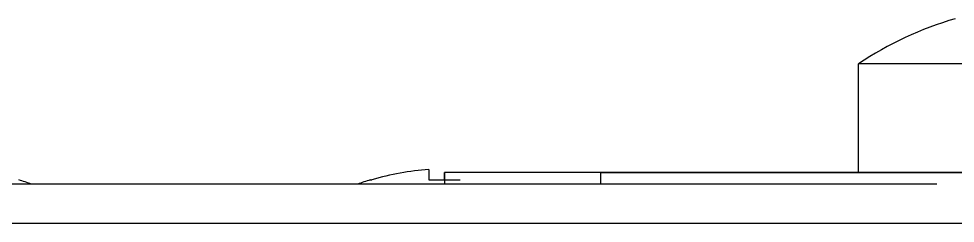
# Model space of a CAD drawing. Extents: x 79 to 238, y 76 to 229.
# Drawn here: x 173.5 to 185.49, y 204.45 to 207.07 of the extents above; entities that cross this region are included whole.
import ezdxf

# ---------------------------------------------------------------- set-up
doc = ezdxf.new("R2010")
doc.units = 0
doc.layers.get('0').update_dxf_attribs({"linetype": 'CONTINUOUS'})

msp = doc.modelspace()

# ---------------------------------------------------------------- linework, layer by layer
at = {"color": 7, "linetype": 'CONTINUOUS'}
for p, q in [((184.251, 205.103), (184.251, 206.494)), ((189.251, 206.494), (184.251, 206.494)), ((178.751, 205.14), (178.751, 205.009)), ((178.001, 205.009), (178.022, 205.009)), ((178.001, 205.009), (178.022, 205.009)), ((178.751, 205.009), (179.151, 205.009)), ((180.951, 205.103), (178.951, 205.103)), ((178.951, 205.009), (178.951, 205.103)), ((178.951, 205.103), (178.951, 204.953)), ((179.151, 205.103), (178.951, 205.103)), ((180.951, 205.103), (179.478, 205.103)), ((203.951, 205.103), (180.951, 205.103)), ((180.951, 205.103), (184.251, 205.103)), ((181.951, 205.103), (183.601, 205.103)), ((181.951, 205.103), (183.601, 205.103)), ((183.601, 205.103), (189.945, 205.103)), ((189.451, 205.103), (183.601, 205.103)), ((185.251, 204.953), (163.451, 204.953)), ((162.951, 204.453), (221.951, 204.453))]:
    msp.add_line(p, q, dxfattribs=at)
at = {"color": 9, "linetype": 'CONTINUOUS'}
msp.add_line((180.951, 204.953), (180.951, 205.103), dxfattribs=at)
at = {"color": 7, "linetype": 'CONTINUOUS'}
for centre, radius, start, end in [((186.751, 202.753), 4.5, 106.2861, 123.749), ((178.951, 201.953), 3.194, 93.5904, 106.9053), ((172.551, 201.953), 3.2, 69.6359, 72.73), ((178.951, 201.953), 3.2, 107.27, 110.3641)]:
    msp.add_arc(centre, radius, start, end, dxfattribs=at)

doc.saveas('drawing.dxf')
